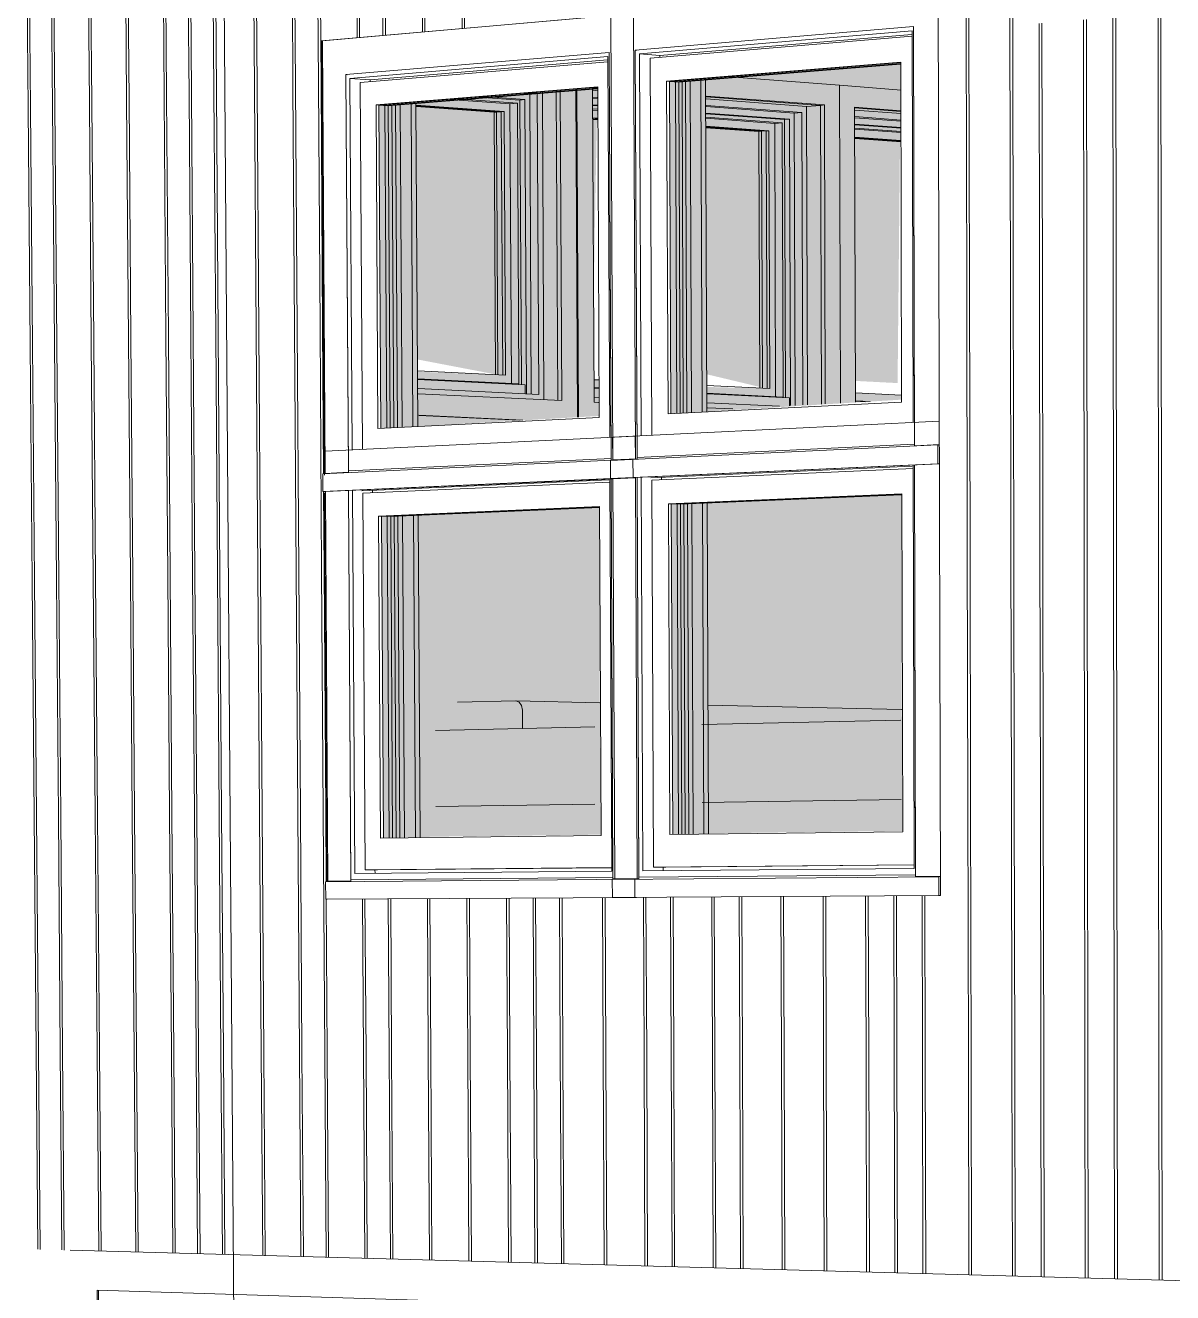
# Model space of a CAD drawing. Header units: inches. Extents: x 5690 to 5695, y -585 to 907.
# Drawn here: x 5694.1904 to 5694.3132, y 382.0043 to 382.14 of the extents above; entities that cross this region are included whole.
import ezdxf

# ---------------------------------------------------------------- set-up
doc = ezdxf.new("R2010")
doc.units = ezdxf.units.IN
doc.header["$MEASUREMENT"] = 0
doc.layers.add('A-GLAZ-1', color=151, linetype='Continuous', lineweight=13, transparency=0.75)
for name, color, linetype, lineweight in [('A-GLAZ-2', 151, 'Continuous', 9), ('A-WALL', 113, 'Continuous', 13), ('A-WALL-PATT-1', 111, 'Continuous', 9), ('G-ANNO-SYMB-1', 111, 'Continuous', 9), ('I-FURN', 30, 'Continuous', 9), ('I-WALL', 2, 'Continuous', 13), ('I-WALL-1', 2, 'Continuous', 9)]:
    doc.layers.add(name, color=color, linetype=linetype, lineweight=lineweight)

# ---------------------------------------------------------------- blocks, each defined once
blk = doc.blocks.new('FP_136-3D View 1 Copy 1 Copy 1 Copy 1')
at = {"layer": 'A-WALL-PATT-1'}
for p, q in [((-8118.86219, 382.15688), (-8118.86232, 382.17275)), ((-8118.86244, 382.15685), (-8118.86257, 382.17232)), ((-8118.86504, 382.15657), (-8118.86514, 382.16789)), ((-8118.86479, 382.1566), (-8118.86489, 382.16831)), ((-8118.86482, 382.13114), (-8118.86504, 382.15657)), ((-8118.86504, 382.15657), (-8118.86504, 382.15657)), ((-8118.86457, 382.13116), (-8118.86479, 382.1566)), ((-8118.86479, 382.1566), (-8118.86479, 382.1566)), ((-8118.86223, 382.13136), (-8118.86244, 382.15685)), ((-8118.86244, 382.15685), (-8118.86244, 382.15685)), ((-8118.86198, 382.13138), (-8118.86219, 382.15688)), ((-8118.86219, 382.15688), (-8118.86219, 382.15688)), ((-8118.86461, 382.10579), (-8118.86482, 382.13114)), ((-8118.86482, 382.13114), (-8118.86482, 382.13114)), ((-8118.86436, 382.10581), (-8118.86457, 382.13116)), ((-8118.86457, 382.13116), (-8118.86457, 382.13116)), ((-8118.86202, 382.10595), (-8118.86223, 382.13136)), ((-8118.86223, 382.13136), (-8118.86223, 382.13136)), ((-8118.86177, 382.10596), (-8118.86198, 382.13138)), ((-8118.86198, 382.13138), (-8118.86198, 382.13138)), ((-8118.86181, 382.08062), (-8118.86202, 382.10595)), ((-8118.86202, 382.10595), (-8118.86202, 382.10595)), ((-8118.86156, 382.08063), (-8118.86177, 382.10596)), ((-8118.86177, 382.10596), (-8118.86177, 382.10596)), ((-8118.86439, 382.08052), (-8118.86461, 382.10579)), ((-8118.86461, 382.10579), (-8118.86461, 382.10579)), ((-8118.86414, 382.08053), (-8118.86436, 382.10581)), ((-8118.86436, 382.10581), (-8118.86436, 382.10581)), ((-8118.86418, 382.05533), (-8118.86439, 382.08052)), ((-8118.86439, 382.08052), (-8118.86439, 382.08052)), ((-8118.86393, 382.05534), (-8118.86414, 382.08053)), ((-8118.86414, 382.08053), (-8118.86414, 382.08053)), ((-8118.8616, 382.05537), (-8118.86181, 382.08062)), ((-8118.86181, 382.08062), (-8118.86181, 382.08062)), ((-8118.86135, 382.05537), (-8118.86156, 382.08063)), ((-8118.86156, 382.08063), (-8118.86156, 382.08063)), ((-8118.86397, 382.03022), (-8118.86418, 382.05533)), ((-8118.86418, 382.05533), (-8118.86418, 382.05533)), ((-8118.86372, 382.03022), (-8118.86393, 382.05534)), ((-8118.86393, 382.05534), (-8118.86393, 382.05534)), ((-8118.86139, 382.0302), (-8118.8616, 382.05537)), ((-8118.8616, 382.05537), (-8118.8616, 382.05537)), ((-8118.86114, 382.0302), (-8118.86135, 382.05537)), ((-8118.86135, 382.05537), (-8118.86135, 382.05537)), ((-8118.86378, 382.00898), (-8118.86397, 382.03022)), ((-8118.86397, 382.03022), (-8118.86397, 382.03022)), ((-8118.86354, 382.00897), (-8118.86372, 382.03022)), ((-8118.86372, 382.03022), (-8118.86372, 382.03022)), ((-8118.86121, 382.00891), (-8118.86139, 382.0302)), ((-8118.86139, 382.0302), (-8118.86139, 382.0302)), ((-8118.86096, 382.0089), (-8118.86114, 382.0302)), ((-8118.86114, 382.0302), (-8118.86114, 382.0302))]:
    blk.add_line(p, q, dxfattribs=at)
blk = doc.blocks.new('FP_148-3D View 1 Copy 1 Copy 1 Copy 1')
at = {"layer": 'A-WALL-PATT-1'}
for p, q in [((-8118.76441, 382.13956), (-8118.76447, 382.16734)), ((-8118.76411, 382.13959), (-8118.76417, 382.16737)), ((-8118.75972, 382.13996), (-8118.75977, 382.16784)), ((-8118.75942, 382.13998), (-8118.75947, 382.16788)), ((-8118.81838, 382.13967), (-8118.81851, 382.16155)), ((-8118.81811, 382.13969), (-8118.81823, 382.16158)), ((-8118.82961, 382.13868), (-8118.82975, 382.16035)), ((-8118.82935, 382.13871), (-8118.82948, 382.16038)), ((-8118.82685, 382.13893), (-8118.82698, 382.16065)), ((-8118.82658, 382.13895), (-8118.82671, 382.16067)), ((-8118.82263, 382.1393), (-8118.82276, 382.1611)), ((-8118.82236, 382.13932), (-8118.82249, 382.16113)), ((-8118.84059, 382.13317), (-8118.84077, 382.15917)), ((-8118.84033, 382.13319), (-8118.84051, 382.1592)), ((-8118.83648, 382.13352), (-8118.83665, 382.15961)), ((-8118.83621, 382.13354), (-8118.83639, 382.15964)), ((-8118.83375, 382.13375), (-8118.83392, 382.1599)), ((-8118.83348, 382.13377), (-8118.83365, 382.15993)), ((-8118.85429, 382.13202), (-8118.85449, 382.1577)), ((-8118.85403, 382.13205), (-8118.85423, 382.15773)), ((-8118.85027, 382.13236), (-8118.85047, 382.15813)), ((-8118.85002, 382.13238), (-8118.85021, 382.15816)), ((-8118.84761, 382.13258), (-8118.8478, 382.15842)), ((-8118.84735, 382.13261), (-8118.84754, 382.15844)), ((-8118.84494, 382.13281), (-8118.84512, 382.1587)), ((-8118.84468, 382.13283), (-8118.84486, 382.15873)), ((-8118.85827, 382.13169), (-8118.85848, 382.15727)), ((-8118.85802, 382.13171), (-8118.85823, 382.1573)), ((-8118.74385, 382.11313), (-8118.74387, 382.14129)), ((-8118.74354, 382.11315), (-8118.74356, 382.14131)), ((-8118.75966, 382.11217), (-8118.75972, 382.13996)), ((-8118.75972, 382.13996), (-8118.75972, 382.13996)), ((-8118.75936, 382.11219), (-8118.75942, 382.13998)), ((-8118.75942, 382.13998), (-8118.75942, 382.13998)), ((-8118.75655, 382.11236), (-8118.7566, 382.14022)), ((-8118.75625, 382.11237), (-8118.7563, 382.14024)), ((-8118.75181, 382.11264), (-8118.75185, 382.14062)), ((-8118.7515, 382.11266), (-8118.75154, 382.14064)), ((-8118.74866, 382.11284), (-8118.74869, 382.14088)), ((-8118.74835, 382.11285), (-8118.74838, 382.14091)), ((-8118.76435, 382.11188), (-8118.76441, 382.13956)), ((-8118.76441, 382.13956), (-8118.76441, 382.13956)), ((-8118.76405, 382.1119), (-8118.76411, 382.13959)), ((-8118.76411, 382.13959), (-8118.76411, 382.13959)), ((-8118.84041, 382.10726), (-8118.84059, 382.13317)), ((-8118.84059, 382.13317), (-8118.84059, 382.13317)), ((-8118.84015, 382.10728), (-8118.84033, 382.13319)), ((-8118.84033, 382.13319), (-8118.84033, 382.13319)), ((-8118.8363, 382.10751), (-8118.83648, 382.13352)), ((-8118.83648, 382.13352), (-8118.83648, 382.13352)), ((-8118.83604, 382.10753), (-8118.83621, 382.13354)), ((-8118.83621, 382.13354), (-8118.83621, 382.13354)), ((-8118.83358, 382.10768), (-8118.83375, 382.13375)), ((-8118.83375, 382.13375), (-8118.83375, 382.13375)), ((-8118.83331, 382.10769), (-8118.83348, 382.13377)), ((-8118.83348, 382.13377), (-8118.83348, 382.13377)), ((-8118.85781, 382.1062), (-8118.85802, 382.13171)), ((-8118.85802, 382.13171), (-8118.85802, 382.13171)), ((-8118.85409, 382.10643), (-8118.85429, 382.13202)), ((-8118.85429, 382.13202), (-8118.85429, 382.13202)), ((-8118.85383, 382.10645), (-8118.85403, 382.13205)), ((-8118.85403, 382.13205), (-8118.85403, 382.13205)), ((-8118.85008, 382.10667), (-8118.85027, 382.13236)), ((-8118.85027, 382.13236), (-8118.85027, 382.13236)), ((-8118.84982, 382.10669), (-8118.85002, 382.13238)), ((-8118.85002, 382.13238), (-8118.85002, 382.13238)), ((-8118.84742, 382.10684), (-8118.84761, 382.13258)), ((-8118.84761, 382.13258), (-8118.84761, 382.13258)), ((-8118.84716, 382.10685), (-8118.84735, 382.13261)), ((-8118.84735, 382.13261), (-8118.84735, 382.13261)), ((-8118.84475, 382.107), (-8118.84494, 382.13281)), ((-8118.84494, 382.13281), (-8118.84494, 382.13281)), ((-8118.84449, 382.10701), (-8118.84468, 382.13283)), ((-8118.84468, 382.13283), (-8118.84468, 382.13283)), ((-8118.85807, 382.10619), (-8118.85827, 382.13169)), ((-8118.85827, 382.13169), (-8118.85827, 382.13169)), ((-8118.74862, 382.08489), (-8118.74866, 382.11284)), ((-8118.74866, 382.11284), (-8118.74866, 382.11284)), ((-8118.74832, 382.0849), (-8118.74835, 382.11285)), ((-8118.74835, 382.11285), (-8118.74835, 382.11285)), ((-8118.74382, 382.08507), (-8118.74385, 382.11313)), ((-8118.74385, 382.11313), (-8118.74385, 382.11313)), ((-8118.74351, 382.08508), (-8118.74354, 382.11315)), ((-8118.74354, 382.11315), (-8118.74354, 382.11315)), ((-8118.76429, 382.0843), (-8118.76435, 382.11188)), ((-8118.76435, 382.11188), (-8118.76435, 382.11188)), ((-8118.76399, 382.08431), (-8118.76405, 382.1119)), ((-8118.76405, 382.1119), (-8118.76405, 382.1119)), ((-8118.75961, 382.08447), (-8118.75966, 382.11217)), ((-8118.75966, 382.11217), (-8118.75966, 382.11217)), ((-8118.75931, 382.08449), (-8118.75936, 382.11219)), ((-8118.75936, 382.11219), (-8118.75936, 382.11219)), ((-8118.75651, 382.08459), (-8118.75655, 382.11236)), ((-8118.75655, 382.11236), (-8118.75655, 382.11236)), ((-8118.75621, 382.0846), (-8118.75625, 382.11237)), ((-8118.75625, 382.11237), (-8118.75625, 382.11237)), ((-8118.75177, 382.08477), (-8118.75181, 382.11264)), ((-8118.75181, 382.11264), (-8118.75181, 382.11264)), ((-8118.75146, 382.08478), (-8118.7515, 382.11266)), ((-8118.7515, 382.11266), (-8118.7515, 382.11266)), ((-8118.83613, 382.08159), (-8118.8363, 382.10751)), ((-8118.8363, 382.10751), (-8118.8363, 382.10751)), ((-8118.83587, 382.0816), (-8118.83604, 382.10753)), ((-8118.83604, 382.10753), (-8118.83604, 382.10753)), ((-8118.83341, 382.08169), (-8118.83358, 382.10768)), ((-8118.83358, 382.10768), (-8118.83358, 382.10768)), ((-8118.83321, 382.092), (-8118.83331, 382.10769)), ((-8118.83331, 382.10769), (-8118.83331, 382.10769)), ((-8118.85786, 382.08077), (-8118.85807, 382.10619)), ((-8118.85807, 382.10619), (-8118.85807, 382.10619)), ((-8118.85761, 382.08078), (-8118.85781, 382.1062)), ((-8118.85781, 382.1062), (-8118.85781, 382.1062)), ((-8118.85389, 382.08092), (-8118.85409, 382.10643)), ((-8118.85409, 382.10643), (-8118.85409, 382.10643)), ((-8118.85363, 382.08093), (-8118.85383, 382.10645)), ((-8118.85383, 382.10645), (-8118.85383, 382.10645)), ((-8118.84989, 382.08107), (-8118.85008, 382.10667)), ((-8118.85008, 382.10667), (-8118.85008, 382.10667)), ((-8118.84963, 382.08108), (-8118.84982, 382.10669)), ((-8118.84982, 382.10669), (-8118.84982, 382.10669)), ((-8118.84723, 382.08117), (-8118.84742, 382.10684)), ((-8118.84742, 382.10684), (-8118.84742, 382.10684)), ((-8118.84697, 382.08118), (-8118.84716, 382.10685)), ((-8118.84716, 382.10685), (-8118.84716, 382.10685)), ((-8118.84456, 382.08127), (-8118.84475, 382.107)), ((-8118.84475, 382.107), (-8118.84475, 382.107)), ((-8118.8443, 382.08128), (-8118.84449, 382.10701)), ((-8118.84449, 382.10701), (-8118.84449, 382.10701)), ((-8118.84023, 382.08143), (-8118.84041, 382.10726)), ((-8118.84041, 382.10726), (-8118.84041, 382.10726)), ((-8118.83997, 382.08144), (-8118.84015, 382.10728)), ((-8118.84015, 382.10728), (-8118.84015, 382.10728)), ((-8118.83314, 382.0817), (-8118.8332, 382.09011)), ((-8118.76423, 382.05681), (-8118.76429, 382.0843)), ((-8118.76429, 382.0843), (-8118.76429, 382.0843)), ((-8118.76393, 382.05681), (-8118.76399, 382.08431)), ((-8118.76399, 382.08431), (-8118.76399, 382.08431)), ((-8118.75956, 382.05688), (-8118.75961, 382.08447)), ((-8118.75961, 382.08447), (-8118.75961, 382.08447)), ((-8118.75926, 382.05688), (-8118.75931, 382.08449)), ((-8118.75931, 382.08449), (-8118.75931, 382.08449)), ((-8118.75646, 382.05692), (-8118.75651, 382.08459)), ((-8118.75651, 382.08459), (-8118.75651, 382.08459)), ((-8118.75616, 382.05693), (-8118.75621, 382.0846)), ((-8118.75621, 382.0846), (-8118.75621, 382.0846)), ((-8118.75173, 382.05699), (-8118.75177, 382.08477)), ((-8118.75177, 382.08477), (-8118.75177, 382.08477)), ((-8118.75143, 382.057), (-8118.75146, 382.08478)), ((-8118.75146, 382.08478), (-8118.75146, 382.08478)), ((-8118.74859, 382.05704), (-8118.74862, 382.08489)), ((-8118.74862, 382.08489), (-8118.74862, 382.08489)), ((-8118.74828, 382.05704), (-8118.74832, 382.0849)), ((-8118.74832, 382.0849), (-8118.74832, 382.0849)), ((-8118.7438, 382.05711), (-8118.74382, 382.08507)), ((-8118.74382, 382.08507), (-8118.74382, 382.08507)), ((-8118.74349, 382.05711), (-8118.74351, 382.08508)), ((-8118.74351, 382.08508), (-8118.74351, 382.08508)), ((-8118.83596, 382.05575), (-8118.83613, 382.08159)), ((-8118.83613, 382.08159), (-8118.83613, 382.08159)), ((-8118.83569, 382.05575), (-8118.83587, 382.0816)), ((-8118.83587, 382.0816), (-8118.83587, 382.0816)), ((-8118.83324, 382.05579), (-8118.83341, 382.08169)), ((-8118.83341, 382.08169), (-8118.83341, 382.08169)), ((-8118.83297, 382.05579), (-8118.83314, 382.0817)), ((-8118.83314, 382.0817), (-8118.83314, 382.0817)), ((-8118.85766, 382.05543), (-8118.85786, 382.08077)), ((-8118.85786, 382.08077), (-8118.85786, 382.08077)), ((-8118.8574, 382.05543), (-8118.85761, 382.08078)), ((-8118.85761, 382.08078), (-8118.85761, 382.08078)), ((-8118.85369, 382.05549), (-8118.85389, 382.08092)), ((-8118.85389, 382.08092), (-8118.85389, 382.08092)), ((-8118.85343, 382.05549), (-8118.85363, 382.08093)), ((-8118.85363, 382.08093), (-8118.85363, 382.08093)), ((-8118.84969, 382.05555), (-8118.84989, 382.08107)), ((-8118.84989, 382.08107), (-8118.84989, 382.08107)), ((-8118.84944, 382.05555), (-8118.84963, 382.08108)), ((-8118.84963, 382.08108), (-8118.84963, 382.08108)), ((-8118.84704, 382.05559), (-8118.84723, 382.08117)), ((-8118.84723, 382.08117), (-8118.84723, 382.08117)), ((-8118.84678, 382.05559), (-8118.84697, 382.08118)), ((-8118.84697, 382.08118), (-8118.84697, 382.08118)), ((-8118.84438, 382.05563), (-8118.84456, 382.08127)), ((-8118.84456, 382.08127), (-8118.84456, 382.08127)), ((-8118.84412, 382.05563), (-8118.8443, 382.08128)), ((-8118.8443, 382.08128), (-8118.8443, 382.08128)), ((-8118.84005, 382.05569), (-8118.84023, 382.08143)), ((-8118.84023, 382.08143), (-8118.84023, 382.08143)), ((-8118.83979, 382.05569), (-8118.83997, 382.08144)), ((-8118.83997, 382.08144), (-8118.83997, 382.08144)), ((-8118.74377, 382.02925), (-8118.7438, 382.05711)), ((-8118.7438, 382.05711), (-8118.7438, 382.05711)), ((-8118.74346, 382.02924), (-8118.74349, 382.05711)), ((-8118.74349, 382.05711), (-8118.74349, 382.05711)), ((-8118.83578, 382.03), (-8118.83596, 382.05575)), ((-8118.83596, 382.05575), (-8118.83596, 382.05575)), ((-8118.83552, 382.02999), (-8118.83569, 382.05575)), ((-8118.83569, 382.05575), (-8118.83569, 382.05575)), ((-8118.83307, 382.02997), (-8118.83324, 382.05579)), ((-8118.83324, 382.05579), (-8118.83324, 382.05579)), ((-8118.83293, 382.04833), (-8118.83297, 382.05579)), ((-8118.83297, 382.05579), (-8118.83297, 382.05579)), ((-8118.76417, 382.02941), (-8118.76423, 382.05681)), ((-8118.76423, 382.05681), (-8118.76423, 382.05681)), ((-8118.76387, 382.02941), (-8118.76393, 382.05681)), ((-8118.76393, 382.05681), (-8118.76393, 382.05681)), ((-8118.75951, 382.02938), (-8118.75956, 382.05688)), ((-8118.75956, 382.05688), (-8118.75956, 382.05688)), ((-8118.75921, 382.02937), (-8118.75926, 382.05688)), ((-8118.75926, 382.05688), (-8118.75926, 382.05688)), ((-8118.75641, 382.02935), (-8118.75646, 382.05692)), ((-8118.75646, 382.05692), (-8118.75646, 382.05692)), ((-8118.75611, 382.02935), (-8118.75616, 382.05693)), ((-8118.75616, 382.05693), (-8118.75616, 382.05693)), ((-8118.75169, 382.02931), (-8118.75173, 382.05699)), ((-8118.75173, 382.05699), (-8118.75173, 382.05699)), ((-8118.75139, 382.02931), (-8118.75143, 382.057)), ((-8118.75143, 382.057), (-8118.75143, 382.057)), ((-8118.74856, 382.02929), (-8118.74859, 382.05704)), ((-8118.74859, 382.05704), (-8118.74859, 382.05704)), ((-8118.74825, 382.02928), (-8118.74828, 382.05704)), ((-8118.74828, 382.05704), (-8118.74828, 382.05704)), ((-8118.85745, 382.03017), (-8118.85766, 382.05543)), ((-8118.85766, 382.05543), (-8118.85766, 382.05543)), ((-8118.8572, 382.03017), (-8118.8574, 382.05543)), ((-8118.8574, 382.05543), (-8118.8574, 382.05543)), ((-8118.85349, 382.03014), (-8118.85369, 382.05549)), ((-8118.85369, 382.05549), (-8118.85369, 382.05549)), ((-8118.85324, 382.03014), (-8118.85343, 382.05549)), ((-8118.85343, 382.05549), (-8118.85343, 382.05549)), ((-8118.8495, 382.03011), (-8118.84969, 382.05555)), ((-8118.84969, 382.05555), (-8118.84969, 382.05555)), ((-8118.84924, 382.0301), (-8118.84944, 382.05555)), ((-8118.84944, 382.05555), (-8118.84944, 382.05555)), ((-8118.84685, 382.03008), (-8118.84704, 382.05559)), ((-8118.84704, 382.05559), (-8118.84704, 382.05559)), ((-8118.84659, 382.03008), (-8118.84678, 382.05559)), ((-8118.84678, 382.05559), (-8118.84678, 382.05559)), ((-8118.84419, 382.03006), (-8118.84438, 382.05563)), ((-8118.84438, 382.05563), (-8118.84438, 382.05563)), ((-8118.84393, 382.03006), (-8118.84412, 382.05563)), ((-8118.84412, 382.05563), (-8118.84412, 382.05563)), ((-8118.83987, 382.03003), (-8118.84005, 382.05569)), ((-8118.84005, 382.05569), (-8118.84005, 382.05569)), ((-8118.83961, 382.03003), (-8118.83979, 382.05569)), ((-8118.83979, 382.05569), (-8118.83979, 382.05569)), ((-8118.83281, 382.02997), (-8118.83291, 382.04645)), ((-8118.82893, 382.02994), (-8118.82903, 382.04647)), ((-8118.82866, 382.02994), (-8118.82877, 382.04648)), ((-8118.82618, 382.02992), (-8118.82628, 382.04649)), ((-8118.82592, 382.02991), (-8118.82602, 382.04649)), ((-8118.82199, 382.02988), (-8118.82209, 382.04652)), ((-8118.82172, 382.02988), (-8118.82182, 382.04652)), ((-8118.81777, 382.02985), (-8118.81786, 382.04655)), ((-8118.8175, 382.02985), (-8118.81759, 382.04655)), ((-8118.81352, 382.02981), (-8118.81361, 382.04657)), ((-8118.81325, 382.02981), (-8118.81333, 382.04657)), ((-8118.8107, 382.02979), (-8118.81078, 382.04659)), ((-8118.81042, 382.02979), (-8118.81051, 382.04659)), ((-8118.80786, 382.02977), (-8118.80794, 382.04661)), ((-8118.80758, 382.02977), (-8118.80767, 382.04661)), ((-8118.80326, 382.02973), (-8118.80333, 382.04664)), ((-8118.80298, 382.02973), (-8118.80306, 382.04664)), ((-8118.79889, 382.0297), (-8118.79897, 382.04667)), ((-8118.79861, 382.02969), (-8118.79869, 382.04667)), ((-8118.796, 382.02967), (-8118.79607, 382.04669)), ((-8118.79572, 382.02967), (-8118.79579, 382.04669)), ((-8118.79158, 382.02964), (-8118.79165, 382.04672)), ((-8118.7913, 382.02963), (-8118.79137, 382.04672)), ((-8118.78865, 382.02961), (-8118.78872, 382.04673)), ((-8118.78837, 382.02961), (-8118.78843, 382.04674)), ((-8118.78418, 382.02958), (-8118.78424, 382.04676)), ((-8118.78389, 382.02957), (-8118.78395, 382.04677)), ((-8118.77967, 382.02954), (-8118.77973, 382.04679)), ((-8118.77938, 382.02954), (-8118.77944, 382.04679)), ((-8118.77513, 382.0295), (-8118.77518, 382.04682)), ((-8118.77484, 382.0295), (-8118.77489, 382.04682)), ((-8118.77212, 382.02948), (-8118.77216, 382.04684)), ((-8118.77182, 382.02948), (-8118.77187, 382.04684)), ((-8118.76909, 382.02945), (-8118.76913, 382.04686)), ((-8118.76879, 382.02945), (-8118.76884, 382.04686)), ((-8118.85728, 382.0088), (-8118.85745, 382.03017)), ((-8118.85745, 382.03017), (-8118.85745, 382.03017)), ((-8118.85703, 382.0088), (-8118.8572, 382.03017)), ((-8118.8572, 382.03017), (-8118.8572, 382.03017)), ((-8118.85332, 382.00869), (-8118.85349, 382.03014)), ((-8118.85349, 382.03014), (-8118.85349, 382.03014)), ((-8118.85307, 382.00869), (-8118.85324, 382.03014)), ((-8118.85324, 382.03014), (-8118.85324, 382.03014)), ((-8118.84934, 382.00858), (-8118.8495, 382.03011)), ((-8118.8495, 382.03011), (-8118.8495, 382.03011)), ((-8118.84908, 382.00858), (-8118.84924, 382.0301)), ((-8118.84924, 382.0301), (-8118.84924, 382.0301)), ((-8118.84669, 382.00851), (-8118.84685, 382.03008)), ((-8118.84685, 382.03008), (-8118.84685, 382.03008)), ((-8118.84643, 382.0085), (-8118.84659, 382.03008)), ((-8118.84659, 382.03008), (-8118.84659, 382.03008)), ((-8118.84403, 382.00844), (-8118.84419, 382.03006)), ((-8118.84419, 382.03006), (-8118.84419, 382.03006)), ((-8118.84378, 382.00843), (-8118.84393, 382.03006)), ((-8118.84393, 382.03006), (-8118.84393, 382.03006)), ((-8118.83972, 382.00832), (-8118.83987, 382.03003)), ((-8118.83987, 382.03003), (-8118.83987, 382.03003)), ((-8118.83946, 382.00831), (-8118.83961, 382.03003)), ((-8118.83961, 382.03003), (-8118.83961, 382.03003)), ((-8118.83564, 382.00821), (-8118.83578, 382.03)), ((-8118.83578, 382.03), (-8118.83578, 382.03)), ((-8118.83537, 382.0082), (-8118.83552, 382.02999)), ((-8118.83552, 382.02999), (-8118.83552, 382.02999)), ((-8118.83293, 382.00813), (-8118.83307, 382.02997)), ((-8118.83307, 382.02997), (-8118.83307, 382.02997)), ((-8118.83266, 382.00813), (-8118.83281, 382.02997)), ((-8118.83281, 382.02997), (-8118.83281, 382.02997)), ((-8118.82879, 382.00802), (-8118.82893, 382.02994)), ((-8118.82893, 382.02994), (-8118.82893, 382.02994)), ((-8118.82853, 382.00801), (-8118.82866, 382.02994)), ((-8118.82866, 382.02994), (-8118.82866, 382.02994)), ((-8118.82605, 382.00794), (-8118.82618, 382.02992)), ((-8118.82618, 382.02992), (-8118.82618, 382.02992)), ((-8118.82578, 382.00794), (-8118.82592, 382.02991)), ((-8118.82592, 382.02991), (-8118.82592, 382.02991)), ((-8118.82186, 382.00783), (-8118.82199, 382.02988)), ((-8118.82199, 382.02988), (-8118.82199, 382.02988)), ((-8118.8216, 382.00782), (-8118.82172, 382.02988)), ((-8118.82172, 382.02988), (-8118.82172, 382.02988)), ((-8118.81765, 382.00771), (-8118.81777, 382.02985)), ((-8118.81777, 382.02985), (-8118.81777, 382.02985)), ((-8118.81738, 382.00771), (-8118.8175, 382.02985)), ((-8118.8175, 382.02985), (-8118.8175, 382.02985)), ((-8118.8134, 382.0076), (-8118.81352, 382.02981)), ((-8118.81352, 382.02981), (-8118.81352, 382.02981)), ((-8118.81313, 382.00759), (-8118.81325, 382.02981)), ((-8118.81325, 382.02981), (-8118.81325, 382.02981)), ((-8118.81058, 382.00752), (-8118.8107, 382.02979)), ((-8118.8107, 382.02979), (-8118.8107, 382.02979)), ((-8118.81031, 382.00751), (-8118.81042, 382.02979)), ((-8118.81042, 382.02979), (-8118.81042, 382.02979)), ((-8118.80775, 382.00744), (-8118.80786, 382.02977)), ((-8118.80786, 382.02977), (-8118.80786, 382.02977)), ((-8118.80747, 382.00743), (-8118.80758, 382.02977)), ((-8118.80758, 382.02977), (-8118.80758, 382.02977)), ((-8118.80315, 382.00732), (-8118.80326, 382.02973)), ((-8118.80326, 382.02973), (-8118.80326, 382.02973)), ((-8118.80287, 382.00731), (-8118.80298, 382.02973)), ((-8118.80298, 382.02973), (-8118.80298, 382.02973)), ((-8118.7988, 382.0072), (-8118.79889, 382.0297)), ((-8118.79889, 382.0297), (-8118.79889, 382.0297)), ((-8118.79852, 382.00719), (-8118.79861, 382.02969)), ((-8118.79861, 382.02969), (-8118.79861, 382.02969)), ((-8118.7959, 382.00712), (-8118.796, 382.02967)), ((-8118.796, 382.02967), (-8118.796, 382.02967)), ((-8118.79562, 382.00711), (-8118.79572, 382.02967)), ((-8118.79572, 382.02967), (-8118.79572, 382.02967)), ((-8118.79149, 382.00699), (-8118.79158, 382.02964)), ((-8118.79158, 382.02964), (-8118.79158, 382.02964)), ((-8118.79121, 382.00699), (-8118.7913, 382.02963)), ((-8118.7913, 382.02963), (-8118.7913, 382.02963)), ((-8118.78857, 382.00691), (-8118.78865, 382.02961)), ((-8118.78865, 382.02961), (-8118.78865, 382.02961)), ((-8118.78828, 382.00691), (-8118.78837, 382.02961)), ((-8118.78837, 382.02961), (-8118.78837, 382.02961)), ((-8118.7841, 382.00679), (-8118.78418, 382.02958)), ((-8118.78418, 382.02958), (-8118.78418, 382.02958)), ((-8118.78381, 382.00678), (-8118.78389, 382.02957)), ((-8118.78389, 382.02957), (-8118.78389, 382.02957)), ((-8118.7796, 382.00667), (-8118.77967, 382.02954)), ((-8118.77967, 382.02954), (-8118.77967, 382.02954)), ((-8118.77931, 382.00666), (-8118.77938, 382.02954)), ((-8118.77938, 382.02954), (-8118.77938, 382.02954)), ((-8118.77507, 382.00654), (-8118.77513, 382.0295)), ((-8118.77513, 382.0295), (-8118.77513, 382.0295)), ((-8118.77477, 382.00654), (-8118.77484, 382.0295)), ((-8118.77484, 382.0295), (-8118.77484, 382.0295)), ((-8118.77206, 382.00646), (-8118.77212, 382.02948)), ((-8118.77212, 382.02948), (-8118.77212, 382.02948)), ((-8118.77176, 382.00645), (-8118.77182, 382.02948)), ((-8118.77182, 382.02948), (-8118.77182, 382.02948)), ((-8118.76903, 382.00638), (-8118.76909, 382.02945)), ((-8118.76909, 382.02945), (-8118.76909, 382.02945)), ((-8118.76874, 382.00637), (-8118.76879, 382.02945)), ((-8118.76879, 382.02945), (-8118.76879, 382.02945)), ((-8118.76412, 382.00624), (-8118.76417, 382.02941)), ((-8118.76417, 382.02941), (-8118.76417, 382.02941)), ((-8118.76382, 382.00623), (-8118.76387, 382.02941)), ((-8118.76387, 382.02941), (-8118.76387, 382.02941)), ((-8118.75946, 382.00611), (-8118.75951, 382.02938)), ((-8118.75951, 382.02938), (-8118.75951, 382.02938)), ((-8118.75916, 382.00611), (-8118.75921, 382.02937)), ((-8118.75921, 382.02937), (-8118.75921, 382.02937)), ((-8118.75637, 382.00603), (-8118.75641, 382.02935)), ((-8118.75641, 382.02935), (-8118.75641, 382.02935)), ((-8118.75607, 382.00602), (-8118.75611, 382.02935)), ((-8118.75611, 382.02935), (-8118.75611, 382.02935)), ((-8118.75166, 382.0059), (-8118.75169, 382.02931)), ((-8118.75169, 382.02931), (-8118.75169, 382.02931)), ((-8118.75135, 382.00589), (-8118.75139, 382.02931)), ((-8118.75139, 382.02931), (-8118.75139, 382.02931)), ((-8118.74853, 382.00581), (-8118.74856, 382.02929)), ((-8118.74856, 382.02929), (-8118.74856, 382.02929)), ((-8118.74822, 382.00581), (-8118.74825, 382.02928)), ((-8118.74825, 382.02928), (-8118.74825, 382.02928)), ((-8118.74375, 382.00568), (-8118.74377, 382.02925)), ((-8118.74377, 382.02925), (-8118.74377, 382.02925)), ((-8118.74344, 382.00567), (-8118.74346, 382.02924)), ((-8118.74346, 382.02924), (-8118.74346, 382.02924))]:
    blk.add_line(p, q, dxfattribs=at)

msp = doc.modelspace()

# ---------------------------------------------------------------- hatches: boundary and pattern name
at = {"layer": 'A-GLAZ-1'}
h = msp.add_hatch(color=256, dxfattribs=at)
h.paths.add_polyline_path([(5694.2595, 382.09843), (5694.28413, 382.09994), (5694.28413, 382.10042), (5694.27925, 382.10066), (5694.27917, 382.12801), (5694.28406, 382.12771), (5694.2841, 382.13603), (5694.25935, 382.13401), (5694.2595, 382.09971)], flags=0)
h.paths.add_polyline_path([(5694.2698, 382.10114), (5694.26334, 382.1013), (5694.26323, 382.12898), (5694.2697, 382.12867), (5694.2698, 382.10115)], flags=0)
h = msp.add_hatch(color=256, dxfattribs=at)
h.paths.add_polyline_path([(5694.22845, 382.09685), (5694.25175, 382.09819), (5694.25173, 382.10205), (5694.25126, 382.10207), (5694.25113, 382.13005), (5694.2516, 382.13007), (5694.25166, 382.13338), (5694.22824, 382.13148), (5694.22845, 382.09774)], flags=0)
h.paths.add_polyline_path([(5694.24149, 382.10257), (5694.23236, 382.10294), (5694.23219, 382.13133), (5694.24134, 382.13073), (5694.24149, 382.10274)], flags=0)
for points in [[(5694.24149, 382.10257), (5694.24134, 382.13077), (5694.23213, 382.13144), (5694.23146, 382.10442), (5694.24098, 382.1026)], [(5694.28377, 382.10172), (5694.28403, 382.12767), (5694.27916, 382.12802), (5694.27885, 382.10197), (5694.28367, 382.10172)], [(5694.25969, 382.05339), (5694.26353, 382.05345), (5694.26347, 382.06711), (5694.28422, 382.06677), (5694.28421, 382.08984), (5694.25954, 382.08875), (5694.25969, 382.05371)], [(5694.22872, 382.05301), (5694.23445, 382.05316), (5694.23438, 382.06453), (5694.23667, 382.06458), (5694.23665, 382.06754), (5694.2436, 382.06769), (5694.25189, 382.0675), (5694.25187, 382.08847), (5694.22851, 382.08743), (5694.22872, 382.05332)], [(5694.23445, 382.05316), (5694.25198, 382.05337), (5694.2519, 382.06749), (5694.24291, 382.06769), (5694.23665, 382.06753), (5694.23667, 382.06458), (5694.23438, 382.06453), (5694.23444, 382.05338)], [(5694.26349, 382.05351), (5694.28429, 382.05377), (5694.28422, 382.06676), (5694.26341, 382.06719), (5694.26349, 382.05378)]]:
    msp.add_hatch(color=256, dxfattribs=at).paths.add_polyline_path(points, flags=0)
h = msp.add_hatch(color=256, dxfattribs=at)
h.paths.add_polyline_path([(5694.2698, 382.10115), (5694.2697, 382.12871), (5694.26316, 382.12918), (5694.26275, 382.1028), (5694.26966, 382.10115)], flags=0)
h.paths.add_polyline_path([(5694.25107, 382.1034), (5694.25158, 382.13003), (5694.25112, 382.13006), (5694.25061, 382.10343), (5694.25092, 382.10341)], flags=0)
at = {"layer": 'A-WALL'}
msp.add_hatch(color=256, dxfattribs=at).paths.add_polyline_path([(5694.19827, 381.98031), (5694.19843, 381.98032), (5694.19823, 382.00461), (5694.19808, 382.00462), (5694.19827, 381.98032)], flags=0)

# ---------------------------------------------------------------- linework, layer by layer
at = {"layer": 'A-GLAZ-2'}
for p, q in [((5694.25549, 382.14127), (5694.2222, 382.13834)), ((5694.25549, 382.14127), (5694.2222, 382.13834)), ((5694.2557, 382.09356), (5694.25549, 382.14127)), ((5694.25549, 382.14127), (5694.2557, 382.09361)), ((5694.25306, 382.14105), (5694.25327, 382.09345)), ((5694.25327, 382.09349), (5694.25306, 382.14105)), ((5694.25569, 382.13736), (5694.28547, 382.13988)), ((5694.25569, 382.13736), (5694.28547, 382.13988)), ((5694.28547, 382.13988), (5694.28558, 382.09516)), ((5694.28547, 382.13988), (5694.28558, 382.09501)), ((5694.25613, 382.13695), (5694.28533, 382.13941)), ((5694.28532, 382.13885), (5694.25728, 382.1365)), ((5694.28528, 382.13904), (5694.25831, 382.13678)), ((5694.28533, 382.13941), (5694.28543, 382.09751)), ((5694.2222, 382.13834), (5694.2225, 382.09201)), ((5694.2225, 382.09205), (5694.2222, 382.13834)), ((5694.25588, 382.09376), (5694.25569, 382.13736)), ((5694.25585, 382.13735), (5694.25569, 382.13736)), ((5694.25588, 382.09362), (5694.25569, 382.13736)), ((5694.25569, 382.13736), (5694.25585, 382.13735)), ((5694.2247, 382.13474), (5694.25289, 382.13712)), ((5694.2247, 382.13474), (5694.25289, 382.13712)), ((5694.22512, 382.13434), (5694.25276, 382.13667)), ((5694.25276, 382.13612), (5694.22625, 382.13391)), ((5694.25272, 382.13631), (5694.2273, 382.13418)), ((5694.25276, 382.13667), (5694.25295, 382.09592)), ((5694.25289, 382.13712), (5694.25309, 382.09363)), ((5694.25289, 382.13712), (5694.25309, 382.09348)), ((5694.25631, 382.09608), (5694.25613, 382.13695)), ((5694.25613, 382.13695), (5694.25831, 382.13678)), ((5694.25728, 382.1365), (5694.25745, 382.09614)), ((5694.25831, 382.13678), (5694.25831, 382.13659)), ((5694.25904, 382.13403), (5694.2841, 382.13608)), ((5694.28409, 382.13603), (5694.25935, 382.13401)), ((5694.28409, 382.13603), (5694.25935, 382.13401)), ((5694.25935, 382.13401), (5694.28409, 382.13603)), ((5694.25998, 382.13396), (5694.28408, 382.13592)), ((5694.28407, 382.13586), (5694.26034, 382.13394)), ((5694.2841, 382.13608), (5694.2842, 382.09969)), ((5694.22497, 382.09231), (5694.2247, 382.13474)), ((5694.22485, 382.13473), (5694.2247, 382.13474)), ((5694.22497, 382.09217), (5694.2247, 382.13474)), ((5694.2247, 382.13474), (5694.22485, 382.13473)), ((5694.27754, 382.1336), (5694.26533, 382.13455)), ((5694.22537, 382.09456), (5694.22512, 382.13434)), ((5694.22512, 382.13434), (5694.2273, 382.13418)), ((5694.22625, 382.13391), (5694.2265, 382.09462)), ((5694.2273, 382.13418), (5694.2273, 382.134)), ((5694.22793, 382.1315), (5694.25166, 382.13343)), ((5694.25165, 382.13338), (5694.22824, 382.13148)), ((5694.25165, 382.13338), (5694.22824, 382.13148)), ((5694.22824, 382.13148), (5694.25165, 382.13338)), ((5694.22887, 382.13143), (5694.25164, 382.13328)), ((5694.25163, 382.13323), (5694.22923, 382.13141)), ((5694.24764, 382.13307), (5694.24781, 382.09984)), ((5694.2495, 382.09807), (5694.24933, 382.13321)), ((5694.24943, 382.13322), (5694.2496, 382.09807)), ((5694.25127, 382.09967), (5694.25111, 382.13336)), ((5694.25111, 382.13336), (5694.25159, 382.13332)), ((5694.2516, 382.13325), (5694.25112, 382.13329)), ((5694.25112, 382.13329), (5694.2516, 382.13325)), ((5694.25166, 382.13343), (5694.25182, 382.09804)), ((5694.25919, 382.09842), (5694.25904, 382.13403)), ((5694.25904, 382.13403), (5694.25935, 382.13401)), ((5694.25935, 382.13401), (5694.2595, 382.09843)), ((5694.25998, 382.13396), (5694.25935, 382.13401)), ((5694.25935, 382.13401), (5694.2595, 382.09843)), ((5694.2595, 382.09843), (5694.25935, 382.13401)), ((5694.25935, 382.13401), (5694.26034, 382.13394)), ((5694.26013, 382.09847), (5694.25998, 382.13396)), ((5694.26034, 382.13394), (5694.26049, 382.09849)), ((5694.26069, 382.13396), (5694.26083, 382.0985)), ((5694.26108, 382.134), (5694.26122, 382.09852)), ((5694.26156, 382.13404), (5694.2617, 382.09855)), ((5694.26284, 382.09861), (5694.2627, 382.13414)), ((5694.2627, 382.13414), (5694.26284, 382.09861)), ((5694.26321, 382.13418), (5694.26335, 382.09864)), ((5694.27764, 382.09957), (5694.27754, 382.1336)), ((5694.28415, 382.13309), (5694.27754, 382.1336)), ((5694.27754, 382.1336), (5694.27764, 382.09957)), ((5694.24227, 382.1316), (5694.23584, 382.13207)), ((5694.23664, 382.13214), (5694.24307, 382.13167)), ((5694.24334, 382.13201), (5694.23894, 382.13234)), ((5694.23948, 382.13238), (5694.24388, 382.13206)), ((5694.24388, 382.13206), (5694.24334, 382.13201)), ((5694.2435, 382.10161), (5694.24334, 382.13201)), ((5694.24379, 382.13276), (5694.24439, 382.13271)), ((5694.24388, 382.13206), (5694.24404, 382.10055)), ((5694.24439, 382.13271), (5694.2452, 382.13278)), ((5694.24455, 382.10053), (5694.24439, 382.13271)), ((5694.24461, 382.13282), (5694.2452, 382.13278)), ((5694.2452, 382.13278), (5694.24537, 382.10049)), ((5694.24591, 382.09993), (5694.24574, 382.13292)), ((5694.24739, 382.09986), (5694.24722, 382.13304)), ((5694.24722, 382.13304), (5694.24739, 382.09986)), ((5694.25114, 382.13233), (5694.25162, 382.1323)), ((5694.25163, 382.13302), (5694.25115, 382.13306)), ((5694.25116, 382.13221), (5694.25163, 382.13217)), ((5694.26327, 382.13244), (5694.27593, 382.13149)), ((5694.27551, 382.13145), (5694.26327, 382.13237)), ((5694.26327, 382.13237), (5694.27551, 382.13145)), ((5694.27403, 382.13134), (5694.26327, 382.13215)), ((5694.22814, 382.09684), (5694.22793, 382.1315)), ((5694.22793, 382.1315), (5694.22824, 382.13148)), ((5694.22824, 382.13148), (5694.22845, 382.09685)), ((5694.22887, 382.13143), (5694.22824, 382.13148)), ((5694.22824, 382.13148), (5694.22845, 382.09685)), ((5694.22845, 382.09685), (5694.22824, 382.13148)), ((5694.22824, 382.13148), (5694.22923, 382.13141)), ((5694.22908, 382.09689), (5694.22887, 382.13143)), ((5694.22923, 382.13141), (5694.22944, 382.09691)), ((5694.22961, 382.13144), (5694.22982, 382.09693)), ((5694.23001, 382.13147), (5694.23022, 382.09695)), ((5694.23051, 382.13152), (5694.23072, 382.09697)), ((5694.23188, 382.09704), (5694.23168, 382.13162)), ((5694.23168, 382.13162), (5694.23188, 382.09704)), ((5694.23219, 382.13166), (5694.23239, 382.09706)), ((5694.24134, 382.13077), (5694.23222, 382.13143)), ((5694.23222, 382.13135), (5694.24083, 382.13073)), ((5694.23222, 382.13135), (5694.24083, 382.13073)), ((5694.24083, 382.13073), (5694.23222, 382.13135)), ((5694.24057, 382.13071), (5694.23222, 382.13132)), ((5694.23223, 382.13148), (5694.24164, 382.13079)), ((5694.24083, 382.13073), (5694.24057, 382.13071)), ((5694.24072, 382.10261), (5694.24057, 382.13071)), ((5694.24134, 382.13077), (5694.24083, 382.13073)), ((5694.24083, 382.13073), (5694.24134, 382.13077)), ((5694.24083, 382.13073), (5694.24098, 382.1026)), ((5694.24083, 382.13073), (5694.24098, 382.1026)), ((5694.24098, 382.1026), (5694.24083, 382.13073)), ((5694.24134, 382.13077), (5694.24164, 382.13079)), ((5694.24149, 382.10257), (5694.24134, 382.13077)), ((5694.24164, 382.13079), (5694.24179, 382.10255)), ((5694.24307, 382.13167), (5694.24227, 382.1316)), ((5694.24243, 382.10166), (5694.24227, 382.1316)), ((5694.24307, 382.13167), (5694.24323, 382.10162)), ((5694.25115, 382.13152), (5694.25163, 382.13148)), ((5694.25115, 382.13107), (5694.25163, 382.13104)), ((5694.25163, 382.1314), (5694.25116, 382.13144)), ((5694.25164, 382.13091), (5694.25116, 382.13095)), ((5694.26325, 382.13063), (5694.27221, 382.12996)), ((5694.27167, 382.12992), (5694.26325, 382.13054)), ((5694.26326, 382.13143), (5694.27351, 382.13067)), ((5694.26326, 382.13131), (5694.27269, 382.1306)), ((5694.27269, 382.1306), (5694.27351, 382.13067)), ((5694.2728, 382.09933), (5694.27269, 382.1306)), ((5694.27351, 382.13067), (5694.27362, 382.09937)), ((5694.27403, 382.13134), (5694.27551, 382.13145)), ((5694.27413, 382.09939), (5694.27403, 382.13134)), ((5694.27551, 382.13145), (5694.27593, 382.13149)), ((5694.27561, 382.09947), (5694.27551, 382.13145)), ((5694.27551, 382.13145), (5694.27561, 382.09947)), ((5694.27593, 382.13149), (5694.27603, 382.09949)), ((5694.27925, 382.09966), (5694.27916, 382.13124)), ((5694.27916, 382.13124), (5694.28413, 382.13087)), ((5694.28413, 382.1308), (5694.27916, 382.13118)), ((5694.27916, 382.13118), (5694.28413, 382.1308)), ((5694.28415, 382.13058), (5694.27919, 382.13095)), ((5694.25116, 382.1301), (5694.25163, 382.13007)), ((5694.25164, 382.13002), (5694.25116, 382.13006)), ((5694.25117, 382.12998), (5694.25164, 382.12994)), ((5694.25117, 382.12998), (5694.25164, 382.12994)), ((5694.25164, 382.12994), (5694.25117, 382.12998)), ((5694.25165, 382.1299), (5694.25117, 382.12994)), ((5694.2697, 382.12871), (5694.26323, 382.12918)), ((5694.26323, 382.1291), (5694.26919, 382.12867)), ((5694.26323, 382.1291), (5694.26919, 382.12867)), ((5694.26919, 382.12867), (5694.26323, 382.1291)), ((5694.26893, 382.12865), (5694.26323, 382.12906)), ((5694.27061, 382.12952), (5694.26324, 382.13006)), ((5694.26324, 382.12922), (5694.27, 382.12873)), ((5694.26325, 382.13018), (5694.27141, 382.12958)), ((5694.27141, 382.12958), (5694.27061, 382.12952)), ((5694.27071, 382.10026), (5694.27061, 382.12952)), ((5694.27141, 382.12958), (5694.27151, 382.10022)), ((5694.27221, 382.12996), (5694.27167, 382.12992)), ((5694.27177, 382.1002), (5694.27167, 382.12992)), ((5694.27221, 382.12996), (5694.27231, 382.0993)), ((5694.27918, 382.13024), (5694.28414, 382.12988)), ((5694.27919, 382.12945), (5694.28414, 382.12908)), ((5694.2792, 382.13012), (5694.28414, 382.12975)), ((5694.28414, 382.129), (5694.2792, 382.12937)), ((5694.2792, 382.12901), (5694.28414, 382.12865)), ((5694.26919, 382.12867), (5694.26893, 382.12865)), ((5694.26903, 382.10119), (5694.26893, 382.12865)), ((5694.2697, 382.12871), (5694.26919, 382.12867)), ((5694.26919, 382.12867), (5694.2697, 382.12871)), ((5694.26919, 382.12867), (5694.26929, 382.10117)), ((5694.26919, 382.12867), (5694.26929, 382.10117)), ((5694.26929, 382.10117), (5694.26919, 382.12867)), ((5694.2697, 382.12871), (5694.27, 382.12873)), ((5694.2698, 382.10115), (5694.2697, 382.12871)), ((5694.27, 382.12873), (5694.2701, 382.10113)), ((5694.2792, 382.12806), (5694.28413, 382.1277)), ((5694.28413, 382.12766), (5694.2792, 382.12802)), ((5694.28414, 382.12853), (5694.27921, 382.12889)), ((5694.27921, 382.12794), (5694.28414, 382.12758)), ((5694.27921, 382.12794), (5694.28414, 382.12758)), ((5694.28414, 382.12758), (5694.27921, 382.12794)), ((5694.28414, 382.12755), (5694.27921, 382.1279)), ((5694.24179, 382.10255), (5694.23239, 382.10303)), ((5694.23241, 382.10216), (5694.24323, 382.10162)), ((5694.23242, 382.1021), (5694.2439, 382.10153)), ((5694.25177, 382.10205), (5694.25129, 382.10208)), ((5694.24537, 382.10049), (5694.23244, 382.10112)), ((5694.24781, 382.09984), (5694.23245, 382.10058)), ((5694.2435, 382.10161), (5694.2435, 382.10155)), ((5694.2439, 382.10153), (5694.24391, 382.10056)), ((5694.25129, 382.10122), (5694.25177, 382.1012)), ((5694.25129, 382.10116), (5694.25177, 382.10114)), ((5694.2701, 382.10113), (5694.26335, 382.10147)), ((5694.26336, 382.10062), (5694.27151, 382.10022)), ((5694.26337, 382.10056), (5694.27218, 382.10013)), ((5694.2842, 382.10042), (5694.27928, 382.10067)), ((5694.25175, 382.09965), (5694.25127, 382.09967)), ((5694.25177, 382.10017), (5694.25129, 382.1002)), ((5694.2842, 382.09969), (5694.25919, 382.09842)), ((5694.27111, 382.09923), (5694.26339, 382.09961)), ((5694.27177, 382.1002), (5694.27177, 382.10015)), ((5694.27218, 382.10013), (5694.27218, 382.09929)), ((5694.27928, 382.09983), (5694.28085, 382.09975)), ((5694.27928, 382.09977), (5694.28031, 382.09972)), ((5694.25182, 382.09804), (5694.22814, 382.09684)), ((5694.2325, 382.09827), (5694.24364, 382.09775)), ((5694.24326, 382.09773), (5694.2325, 382.09823)), ((5694.26614, 382.09895), (5694.26341, 382.09908)), ((5694.28823, 382.09765), (5694.25326, 382.09593)), ((5694.28823, 382.09765), (5694.25326, 382.09593)), ((5694.25569, 382.09605), (5694.22248, 382.09443)), ((5694.25569, 382.09605), (5694.22248, 382.09443)), ((5694.25302, 382.09344), (5694.28808, 382.09509)), ((5694.25326, 382.09593), (5694.25327, 382.09345)), ((5694.25327, 382.09345), (5694.25326, 382.09593)), ((5694.2557, 382.09356), (5694.25569, 382.09605)), ((5694.25569, 382.09605), (5694.2557, 382.09356)), ((5694.28558, 382.09516), (5694.25588, 382.09376)), ((5694.28824, 382.09513), (5694.28558, 382.09501)), ((5694.28824, 382.09512), (5694.28808, 382.09509)), ((5694.28808, 382.09509), (5694.28809, 382.09308)), ((5694.22248, 382.09443), (5694.2225, 382.09201)), ((5694.2225, 382.09201), (5694.22248, 382.09443)), ((5694.22224, 382.092), (5694.25544, 382.09356)), ((5694.25309, 382.09363), (5694.22497, 382.09231)), ((5694.25302, 382.09344), (5694.25327, 382.09349)), ((5694.25303, 382.0915), (5694.25302, 382.09344)), ((5694.28809, 382.09308), (5694.25303, 382.0915)), ((5694.2557, 382.09361), (5694.25309, 382.09348)), ((5694.25588, 382.09362), (5694.25327, 382.09349)), ((5694.25328, 382.09149), (5694.28824, 382.09306)), ((5694.2557, 382.09361), (5694.25544, 382.09356)), ((5694.25544, 382.09356), (5694.25545, 382.09161)), ((5694.28534, 382.09282), (5694.25732, 382.09156)), ((5694.28534, 382.09282), (5694.25732, 382.09156)), ((5694.28544, 382.09258), (5694.25747, 382.09132)), ((5694.28545, 382.09294), (5694.28556, 382.04976)), ((5694.28559, 382.09297), (5694.2857, 382.04906)), ((5694.28559, 382.09297), (5694.2857, 382.04891)), ((5694.28809, 382.09308), (5694.28824, 382.09307)), ((5694.22224, 382.092), (5694.22239, 382.09203)), ((5694.22225, 382.09011), (5694.22224, 382.092)), ((5694.25545, 382.09161), (5694.22225, 382.09011)), ((5694.22239, 382.09203), (5694.2225, 382.09205)), ((5694.22497, 382.09217), (5694.2225, 382.09205)), ((5694.22251, 382.0901), (5694.25571, 382.09159)), ((5694.25287, 382.09136), (5694.2264, 382.09017)), ((5694.25287, 382.09136), (5694.2264, 382.09017)), ((5694.25296, 382.09112), (5694.22653, 382.08994)), ((5694.25297, 382.09147), (5694.25317, 382.04948)), ((5694.25328, 382.09149), (5694.25303, 382.0915)), ((5694.2531, 382.0915), (5694.25329, 382.04879)), ((5694.2531, 382.0915), (5694.25329, 382.04864)), ((5694.25328, 382.0915), (5694.25348, 382.04864)), ((5694.25348, 382.04864), (5694.25328, 382.0915)), ((5694.25545, 382.09161), (5694.25571, 382.09159)), ((5694.2559, 382.04866), (5694.25571, 382.09161)), ((5694.25571, 382.09161), (5694.2559, 382.04866)), ((5694.25608, 382.04881), (5694.25589, 382.09162)), ((5694.25608, 382.04866), (5694.25589, 382.09162)), ((5694.25651, 382.04951), (5694.25633, 382.09162)), ((5694.25747, 382.09132), (5694.25765, 382.0499)), ((5694.2585, 382.09162), (5694.25851, 382.09137)), ((5694.22251, 382.0901), (5694.22225, 382.09011)), ((5694.22251, 382.09011), (5694.22278, 382.04839)), ((5694.22278, 382.04839), (5694.22251, 382.09011)), ((5694.22525, 382.04855), (5694.22498, 382.09023)), ((5694.22525, 382.04841), (5694.22498, 382.09023)), ((5694.22566, 382.04923), (5694.2254, 382.09023)), ((5694.22653, 382.08994), (5694.22678, 382.04961)), ((5694.22757, 382.09022), (5694.22757, 382.08999)), ((5694.25923, 382.0888), (5694.28422, 382.08987)), ((5694.28422, 382.08984), (5694.25954, 382.08879)), ((5694.28422, 382.08984), (5694.25954, 382.08879)), ((5694.25954, 382.08879), (5694.28422, 382.08984)), ((5694.26017, 382.08877), (5694.2842, 382.08979)), ((5694.2842, 382.08976), (5694.26053, 382.08875)), ((5694.28422, 382.08987), (5694.28432, 382.05369)), ((5694.2282, 382.08748), (5694.25187, 382.08849)), ((5694.25186, 382.08846), (5694.22851, 382.08747)), ((5694.25186, 382.08846), (5694.22851, 382.08747)), ((5694.22851, 382.08747), (5694.25186, 382.08846)), ((5694.22913, 382.08745), (5694.25185, 382.08841)), ((5694.25184, 382.08838), (5694.2295, 382.08743)), ((5694.25187, 382.08849), (5694.25203, 382.0533)), ((5694.25938, 382.05339), (5694.25923, 382.0888)), ((5694.25923, 382.0888), (5694.25954, 382.08879)), ((5694.25954, 382.08879), (5694.25969, 382.05339)), ((5694.26017, 382.08877), (5694.25954, 382.08879)), ((5694.25954, 382.08879), (5694.25969, 382.05339)), ((5694.25969, 382.05339), (5694.25954, 382.08879)), ((5694.25954, 382.08879), (5694.26053, 382.08875)), ((5694.26031, 382.0534), (5694.26017, 382.08877)), ((5694.26053, 382.08875), (5694.26068, 382.05341)), ((5694.26087, 382.08877), (5694.26102, 382.05341)), ((5694.26126, 382.08878), (5694.26141, 382.05341)), ((5694.26174, 382.08881), (5694.26188, 382.05342)), ((5694.26302, 382.05344), (5694.26288, 382.08886)), ((5694.26288, 382.08886), (5694.26302, 382.05344)), ((5694.26339, 382.08888), (5694.26353, 382.05344)), ((5694.22841, 382.05301), (5694.2282, 382.08748)), ((5694.2282, 382.08748), (5694.22851, 382.08747)), ((5694.22851, 382.08747), (5694.22872, 382.05301)), ((5694.22913, 382.08745), (5694.22851, 382.08747)), ((5694.22851, 382.08747), (5694.22872, 382.05301)), ((5694.22872, 382.05301), (5694.22851, 382.08747)), ((5694.22851, 382.08747), (5694.2295, 382.08743)), ((5694.22935, 382.05302), (5694.22913, 382.08745)), ((5694.2295, 382.08743), (5694.22971, 382.05303)), ((5694.22987, 382.08745), (5694.23008, 382.05303)), ((5694.23027, 382.08747), (5694.23048, 382.05304)), ((5694.23078, 382.08749), (5694.23098, 382.05304)), ((5694.23215, 382.05306), (5694.23194, 382.08754)), ((5694.23194, 382.08754), (5694.23215, 382.05306)), ((5694.23245, 382.08756), (5694.23265, 382.05307)), ((5694.25203, 382.0533), (5694.22841, 382.05301)), ((5694.28432, 382.05369), (5694.25938, 382.05339)), ((5694.25317, 382.04948), (5694.22566, 382.04923)), ((5694.22678, 382.04961), (5694.25315, 382.04985)), ((5694.22709, 382.04961), (5694.22678, 382.04961)), ((5694.22709, 382.04961), (5694.22808, 382.0496)), ((5694.22782, 382.04962), (5694.22783, 382.04925)), ((5694.25312, 382.04983), (5694.22808, 382.0496)), ((5694.2857, 382.04906), (5694.25608, 382.04881)), ((5694.28556, 382.04976), (5694.25651, 382.04951)), ((5694.25765, 382.0499), (5694.28554, 382.05015)), ((5694.25796, 382.04989), (5694.25765, 382.0499)), ((5694.25796, 382.04989), (5694.25895, 382.04988)), ((5694.25868, 382.0499), (5694.25868, 382.04953)), ((5694.28551, 382.05013), (5694.25895, 382.04988)), ((5694.22253, 382.04833), (5694.25564, 382.0486)), ((5694.22253, 382.04833), (5694.22278, 382.04839)), ((5694.22254, 382.04645), (5694.22253, 382.04833)), ((5694.22525, 382.04841), (5694.22278, 382.04839)), ((5694.25329, 382.04879), (5694.22525, 382.04855)), ((5694.25322, 382.04858), (5694.28819, 382.04887)), ((5694.25322, 382.04858), (5694.25348, 382.04864)), ((5694.25323, 382.04665), (5694.25322, 382.04858)), ((5694.2559, 382.04866), (5694.25329, 382.04864)), ((5694.25608, 382.04866), (5694.25348, 382.04864)), ((5694.2559, 382.04866), (5694.25564, 382.0486)), ((5694.25564, 382.0486), (5694.25565, 382.04666)), ((5694.28835, 382.04893), (5694.2857, 382.04891)), ((5694.28835, 382.04891), (5694.28819, 382.04887)), ((5694.28819, 382.04887), (5694.2882, 382.04687)), ((5694.25565, 382.04666), (5694.22254, 382.04645)), ((5694.22269, 382.04645), (5694.22254, 382.04645)), ((5694.2882, 382.04687), (5694.25323, 382.04665)), ((5694.25339, 382.04665), (5694.25323, 382.04665)), ((5694.25565, 382.04666), (5694.2558, 382.04666)), ((5694.2882, 382.04687), (5694.28835, 382.04687)), ((5694.19823, 382.00461), (5694.19843, 381.98032))]:
    msp.add_line(p, q, dxfattribs=at)
at = {"layer": 'A-WALL'}
for p, q in [((5694.19827, 381.98031), (5694.19808, 382.00462)), ((5694.19808, 382.00462), (5694.23356, 382.00351))]:
    msp.add_line(p, q, dxfattribs=at)
at = {"layer": 'G-ANNO-SYMB-1'}
msp.add_line((5694.21034, 382.33007), (5694.21621, 381.51157), dxfattribs=at)
at = {"layer": 'I-FURN'}
for p, q in [((5694.24291, 382.06769), (5694.23665, 382.06754)), ((5694.24294, 382.06769), (5694.2519, 382.06749)), ((5694.24361, 382.06474), (5694.2436, 382.06669)), ((5694.26341, 382.06723), (5694.28422, 382.06676)), ((5694.2628, 382.06516), (5694.28412, 382.06563)), ((5694.2343, 382.06453), (5694.25134, 382.06491)), ((5694.26284, 382.0568), (5694.28414, 382.05712)), ((5694.28414, 382.05712), (5694.26284, 382.0568)), ((5694.23434, 382.05637), (5694.25137, 382.05662)), ((5694.25137, 382.05662), (5694.23434, 382.05637))]:
    msp.add_line(p, q, dxfattribs=at)
msp.add_polyline3d([(5694.2436, 382.06669, 0), (5694.24351, 382.0672, 0), (5694.24325, 382.06757, 0), (5694.24291, 382.06769, 0)], dxfattribs=at)
at = {"layer": 'I-WALL'}
for p, q in [((5694.22209, 382.13835), (5694.28812, 382.14415)), ((5694.28812, 382.14415), (5694.28835, 382.04687)), ((5694.2224, 382.09187), (5694.22209, 382.13835)), ((5694.22209, 382.13835), (5694.2222, 382.13834)), ((5694.22268, 382.04832), (5694.22241, 382.08998)), ((5694.19519, 382.00889), (5694.39065, 382.00352))]:
    msp.add_line(p, q, dxfattribs=at)

# ---------------------------------------------------------------- block references
at = {"layer": 'I-WALL-1'}
for name in ['FP_148-3D View 1 Copy 1 Copy 1 Copy 1', 'FP_136-3D View 1 Copy 1 Copy 1 Copy 1']:
    msp.add_blockref(name, (13813.05552, 0), dxfattribs=at)

doc.saveas('drawing.dxf')
